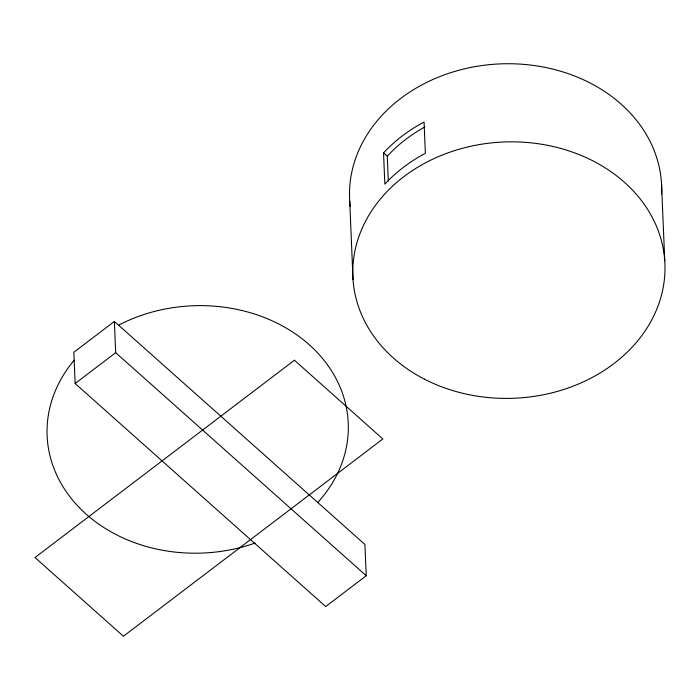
<?xml version="1.0" encoding="UTF-8"?>
<svg xmlns="http://www.w3.org/2000/svg" width="700" height="700" viewBox="0 0 700 700"><rect width="100%" height="100%" fill="white"/><g stroke="black" fill="none" stroke-linecap="round" stroke-linejoin="round"><path stroke-width="1.05" d="M114.371 321.44L73.841 352.266L75.145 383.504L325.701 606.559L366.24 575.733L364.928 544.486L114.371 321.44L115.684 352.678L366.24 575.733M75.145 383.504L115.684 352.678M383.53 152.889L384.842 184.135A156.161 128.231 -2.4 0 1 425.373 153.309L424.06 122.062A156.161 128.231 -2.4 0 0 383.53 152.889L387.275 156.222L388.316 181.002M661.483 182.735L664.755 260.846M349.729 201.294L353.01 279.405M119.105 324.887A150.684 123.734 -2.4 0 1 309.409 344.881A150.684 123.734 -2.4 0 1 317.669 502.609M255.176 543.034A150.684 123.734 -2.4 0 1 80.203 508.506A150.684 123.734 -2.4 0 1 74.165 360.246M350.201 206.351A156.161 128.231 -2.4 0 1 500.64 63.875A156.161 128.231 -2.4 0 1 661.649 193.952M387.275 156.222A150.684 123.734 -2.4 0 1 424.918 126.945M294.42 360.238L35 557.524L123.428 636.247L382.856 438.961L294.42 360.238M424.471 379.181A156.161 128.231 -2.4 0 0 664.825 274.102A156.161 128.231 -2.4 0 0 437.351 157.089A156.161 128.231 -2.4 0 0 424.471 379.181"/></g></svg>
